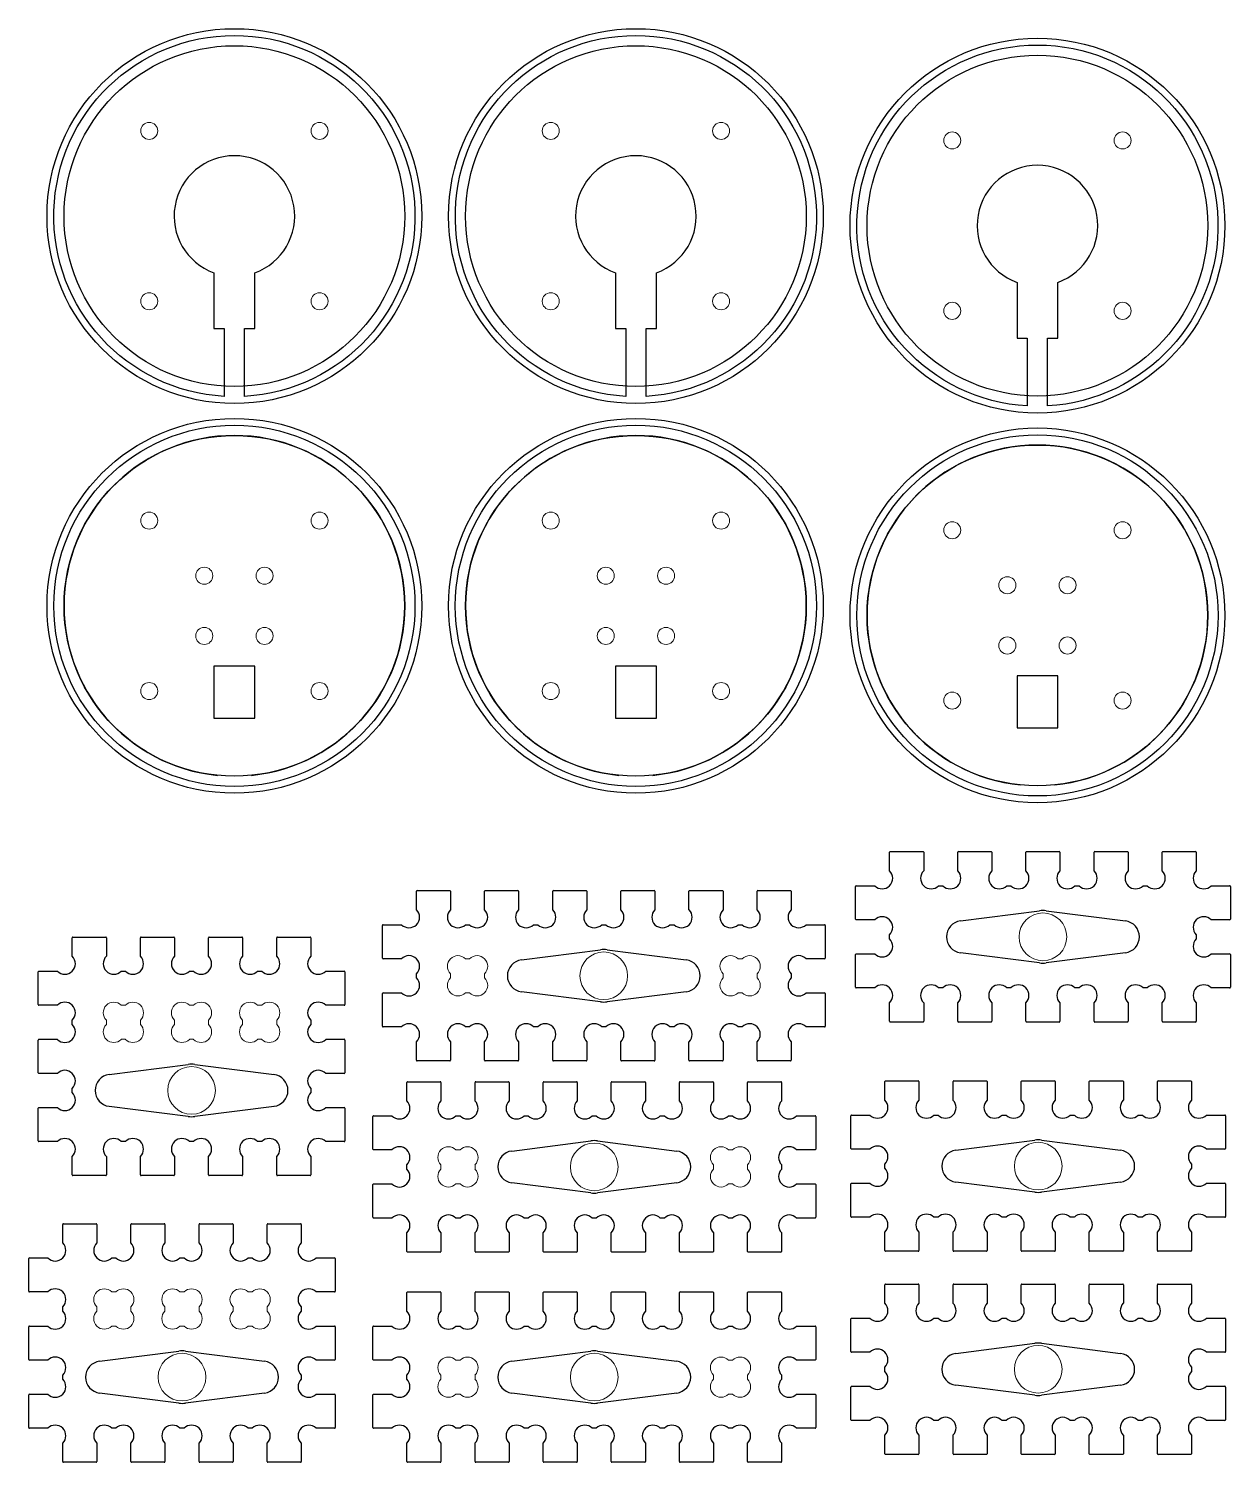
# Model space of a CAD drawing. Header units: millimetres. Extents: x -127 to 554, y -606 to 1045.
# Drawn here: x 99.3 to 275.7, y 824.9 to 1035.3 of the extents above; entities that cross this region are included whole.
import ezdxf

# ---------------------------------------------------------------- set-up
doc = ezdxf.new("R2010")
doc.units = ezdxf.units.MM
doc.layers.get('0').update_dxf_attribs({"lineweight": 25})
doc.layers.add('grav1.5mm', color=4, linetype='Continuous')
doc.layers.add('grav2.5mm', color=3, linetype='Continuous')
doc.layers.add('holes', color=1, linetype='Continuous', lineweight=0)

msp = doc.modelspace()

# ---------------------------------------------------------------- linework, layer by layer
for p, q in [((225.68, 911.74), (225.68, 914.45)), ((225.78, 914.55), (230.58, 914.55)), ((230.68, 914.45), (230.68, 911.74)), ((235.68, 911.74), (235.68, 914.45)), ((235.78, 914.55), (240.58, 914.55)), ((240.68, 914.45), (240.68, 911.74)), ((245.68, 911.74), (245.68, 914.45)), ((245.78, 914.55), (250.58, 914.55)), ((250.68, 914.45), (250.68, 911.74)), ((255.68, 911.74), (255.68, 914.45)), ((255.78, 914.55), (260.58, 914.55)), ((260.68, 914.45), (260.68, 911.74)), ((265.68, 911.74), (265.68, 914.45)), ((265.78, 914.55), (270.58, 914.55)), ((270.68, 914.45), (270.68, 911.74)), ((156.33, 908.83), (161.13, 908.83)), ((166.33, 908.83), (171.13, 908.83)), ((176.33, 908.83), (181.13, 908.83)), ((186.33, 908.83), (191.13, 908.83)), ((196.33, 908.83), (201.13, 908.83)), ((206.33, 908.83), (211.13, 908.83)), ((220.68, 904.65), (220.68, 909.45)), ((220.78, 909.55), (223.49, 909.55)), ((232.87, 909.55), (233.49, 909.55)), ((242.87, 909.55), (243.49, 909.55)), ((252.87, 909.55), (253.49, 909.55)), ((262.87, 909.55), (263.49, 909.55)), ((272.87, 909.55), (275.58, 909.55)), ((275.68, 909.45), (275.68, 904.65)), ((156.23, 906.02), (156.23, 908.73)), ((161.23, 908.73), (161.23, 906.02)), ((166.23, 906.02), (166.23, 908.73)), ((171.23, 908.73), (171.23, 906.02)), ((176.23, 906.02), (176.23, 908.73)), ((181.23, 908.73), (181.23, 906.02)), ((186.23, 906.02), (186.23, 908.73)), ((191.23, 908.73), (191.23, 906.02)), ((196.23, 906.02), (196.23, 908.73)), ((201.23, 908.73), (201.23, 906.02)), ((206.23, 906.02), (206.23, 908.73)), ((211.23, 908.73), (211.23, 906.02)), ((151.23, 898.93), (151.23, 903.73)), ((151.33, 903.83), (154.04, 903.83)), ((163.43, 903.83), (164.04, 903.83)), ((173.43, 903.83), (174.04, 903.83)), ((183.43, 903.83), (184.04, 903.83)), ((193.43, 903.83), (194.04, 903.83)), ((203.43, 903.83), (204.04, 903.83)), ((213.43, 903.83), (216.13, 903.83)), ((216.23, 903.73), (216.23, 898.93)), ((223.49, 904.55), (220.78, 904.55)), ((275.58, 904.55), (272.87, 904.55)), ((105.73, 899.2), (105.73, 901.91)), ((105.83, 902.01), (110.63, 902.01)), ((110.73, 901.91), (110.73, 899.2)), ((115.73, 899.2), (115.73, 901.91)), ((115.83, 902.01), (120.63, 902.01)), ((120.73, 901.91), (120.73, 899.2)), ((125.73, 899.2), (125.73, 901.91)), ((125.83, 902.01), (130.63, 902.01)), ((130.73, 901.91), (130.73, 899.2)), ((135.73, 899.2), (135.73, 901.91)), ((135.83, 902.01), (140.63, 902.01)), ((140.73, 901.91), (140.73, 899.2)), ((225.68, 901.74), (225.68, 902.36)), ((270.68, 902.36), (270.68, 901.74)), ((154.04, 898.83), (151.33, 898.83)), ((216.13, 898.83), (213.43, 898.83)), ((220.68, 894.65), (220.68, 899.45)), ((220.78, 899.55), (223.49, 899.55)), ((272.87, 899.55), (275.58, 899.55)), ((275.68, 899.45), (275.68, 894.65)), ((100.73, 892.11), (100.73, 896.91)), ((100.83, 897.01), (103.54, 897.01)), ((112.92, 897.01), (113.54, 897.01)), ((122.92, 897.01), (123.54, 897.01)), ((132.92, 897.01), (133.54, 897.01)), ((142.92, 897.01), (145.63, 897.01)), ((145.73, 896.91), (145.73, 892.11)), ((156.23, 896.02), (156.23, 896.64)), ((211.23, 896.64), (211.23, 896.02)), ((223.49, 894.55), (220.78, 894.55)), ((233.49, 894.55), (232.87, 894.55)), ((243.49, 894.55), (242.87, 894.55)), ((253.49, 894.55), (252.87, 894.55)), ((263.49, 894.55), (262.87, 894.55)), ((275.58, 894.55), (272.87, 894.55)), ((103.54, 892.01), (100.83, 892.01)), ((145.63, 892.01), (142.92, 892.01)), ((151.23, 888.93), (151.23, 893.73)), ((151.33, 893.83), (154.04, 893.83)), ((213.43, 893.83), (216.13, 893.83)), ((216.23, 893.73), (216.23, 888.93)), ((225.68, 889.65), (225.68, 892.36)), ((230.68, 892.36), (230.68, 889.65)), ((235.68, 892.36), (235.68, 892.36)), ((235.68, 889.65), (235.68, 892.36)), ((240.68, 892.36), (240.68, 889.65)), ((245.68, 889.65), (245.68, 892.36)), ((250.68, 892.36), (250.68, 889.65)), ((255.68, 889.65), (255.68, 892.36)), ((260.68, 892.36), (260.68, 889.65)), ((265.68, 889.65), (265.68, 892.36)), ((270.68, 892.36), (270.68, 889.65)), ((105.73, 889.2), (105.73, 889.81)), ((140.73, 889.81), (140.73, 889.2)), ((154.04, 888.83), (151.33, 888.83)), ((164.04, 888.83), (163.43, 888.83)), ((174.04, 888.83), (173.43, 888.83)), ((184.04, 888.83), (183.43, 888.83)), ((194.04, 888.83), (193.43, 888.83)), ((204.04, 888.83), (203.43, 888.83)), ((216.13, 888.83), (213.43, 888.83)), ((230.58, 889.55), (225.78, 889.55)), ((240.58, 889.55), (235.78, 889.55)), ((250.58, 889.55), (245.78, 889.55)), ((260.58, 889.55), (255.78, 889.55)), ((270.58, 889.55), (265.78, 889.55)), ((100.73, 882.11), (100.73, 886.91)), ((100.83, 887.01), (103.54, 887.01)), ((142.92, 887.01), (145.63, 887.01)), ((145.73, 886.91), (145.73, 882.11)), ((156.23, 883.93), (156.23, 886.64)), ((161.23, 886.64), (161.23, 883.93)), ((166.23, 883.93), (166.23, 886.64)), ((166.23, 886.64), (166.23, 886.64)), ((171.23, 886.64), (171.23, 883.93)), ((176.23, 883.93), (176.23, 886.64)), ((181.23, 886.64), (181.23, 883.93)), ((186.23, 883.93), (186.23, 886.64)), ((191.23, 886.64), (191.23, 883.93)), ((196.23, 883.93), (196.23, 886.64)), ((201.23, 886.64), (201.23, 883.93)), ((206.23, 883.93), (206.23, 886.64)), ((211.23, 886.64), (211.23, 883.93)), ((161.13, 883.83), (156.33, 883.83)), ((171.13, 883.83), (166.33, 883.83)), ((181.13, 883.83), (176.33, 883.83)), ((191.13, 883.83), (186.33, 883.83)), ((201.13, 883.83), (196.33, 883.83)), ((211.13, 883.83), (206.33, 883.83)), ((103.54, 882.01), (100.83, 882.01)), ((145.63, 882.01), (142.92, 882.01)), ((105.73, 879.2), (105.73, 879.81)), ((140.73, 879.81), (140.73, 879.2)), ((154.83, 877.98), (154.83, 880.69)), ((154.93, 880.79), (159.73, 880.79)), ((159.83, 880.69), (159.83, 877.98)), ((164.83, 877.98), (164.83, 880.69)), ((164.93, 880.79), (169.73, 880.79)), ((169.83, 880.69), (169.83, 877.98)), ((174.83, 877.98), (174.83, 880.69)), ((174.93, 880.79), (179.73, 880.79)), ((179.83, 880.69), (179.83, 877.98)), ((184.83, 877.98), (184.83, 880.69)), ((184.93, 880.79), (189.73, 880.79)), ((189.83, 880.69), (189.83, 877.98)), ((194.83, 877.98), (194.83, 880.69)), ((194.93, 880.79), (199.73, 880.79)), ((199.83, 880.69), (199.83, 877.98)), ((204.83, 877.98), (204.83, 880.69)), ((204.93, 880.79), (209.73, 880.79)), ((209.83, 880.69), (209.83, 877.98)), ((224.98, 878.09), (224.98, 880.8)), ((225.08, 880.9), (229.88, 880.9)), ((229.98, 880.8), (229.98, 878.09)), ((234.98, 878.09), (234.98, 880.8)), ((235.08, 880.9), (239.88, 880.9)), ((239.98, 880.8), (239.98, 878.09)), ((244.98, 878.09), (244.98, 880.8)), ((245.08, 880.9), (249.88, 880.9)), ((249.98, 880.8), (249.98, 878.09)), ((254.98, 878.09), (254.98, 880.8)), ((255.08, 880.9), (259.88, 880.9)), ((259.98, 880.8), (259.98, 878.09)), ((264.98, 878.09), (264.98, 880.8)), ((265.08, 880.9), (269.88, 880.9)), ((269.98, 880.8), (269.98, 878.09)), ((100.73, 872.11), (100.73, 876.91)), ((100.83, 877.01), (103.54, 877.01)), ((142.92, 877.01), (145.63, 877.01)), ((145.73, 876.91), (145.73, 872.11)), ((149.83, 870.89), (149.83, 875.69)), ((149.93, 875.79), (152.64, 875.79)), ((162.02, 875.79), (162.64, 875.79)), ((172.02, 875.79), (172.64, 875.79)), ((182.02, 875.79), (182.64, 875.79)), ((192.02, 875.79), (192.64, 875.79)), ((202.02, 875.79), (202.64, 875.79)), ((212.02, 875.79), (214.73, 875.79)), ((214.83, 875.69), (214.83, 870.89)), ((219.98, 871), (219.98, 875.8)), ((220.08, 875.9), (222.78, 875.9)), ((232.17, 875.9), (232.78, 875.9)), ((242.17, 875.9), (242.78, 875.9)), ((252.17, 875.9), (252.78, 875.9)), ((262.17, 875.9), (262.78, 875.9)), ((272.17, 875.9), (274.88, 875.9)), ((274.98, 875.8), (274.98, 871)), ((103.54, 872.01), (100.83, 872.01)), ((113.54, 872.01), (112.92, 872.01)), ((123.54, 872.01), (122.92, 872.01)), ((133.54, 872.01), (132.92, 872.01)), ((145.63, 872.01), (142.92, 872.01)), ((105.73, 867.11), (105.73, 869.81)), ((110.73, 869.81), (110.73, 867.11)), ((115.73, 869.81), (115.73, 869.81)), ((115.73, 867.11), (115.73, 869.81)), ((120.73, 869.81), (120.73, 867.11)), ((125.73, 867.11), (125.73, 869.81)), ((130.73, 869.81), (130.73, 867.11)), ((135.73, 867.11), (135.73, 869.81)), ((140.73, 869.81), (140.73, 867.11)), ((152.64, 870.79), (149.93, 870.79)), ((214.73, 870.79), (212.02, 870.79)), ((222.78, 870.9), (220.08, 870.9)), ((274.88, 870.9), (272.17, 870.9)), ((110.63, 867.01), (105.83, 867.01)), ((120.63, 867.01), (115.83, 867.01)), ((130.63, 867.01), (125.83, 867.01)), ((140.63, 867.01), (135.83, 867.01)), ((154.83, 867.98), (154.83, 868.6)), ((209.83, 868.6), (209.83, 867.98)), ((224.98, 868.09), (224.98, 868.7)), ((269.98, 868.7), (269.98, 868.09)), ((149.83, 860.89), (149.83, 865.69)), ((149.93, 865.79), (152.64, 865.79)), ((212.02, 865.79), (214.73, 865.79)), ((214.83, 865.69), (214.83, 860.89)), ((219.98, 861), (219.98, 865.8)), ((220.08, 865.9), (222.78, 865.9)), ((272.17, 865.9), (274.88, 865.9)), ((274.98, 865.8), (274.98, 861)), ((152.64, 860.79), (149.93, 860.79)), ((162.64, 860.79), (162.02, 860.79)), ((172.64, 860.79), (172.02, 860.79)), ((182.64, 860.79), (182.02, 860.79)), ((192.64, 860.79), (192.02, 860.79)), ((202.64, 860.79), (202.02, 860.79)), ((214.73, 860.79), (212.02, 860.79)), ((222.78, 860.9), (220.08, 860.9)), ((232.78, 860.9), (232.17, 860.9)), ((242.78, 860.9), (242.17, 860.9)), ((252.78, 860.9), (252.17, 860.9)), ((262.78, 860.9), (262.17, 860.9)), ((274.88, 860.9), (272.17, 860.9)), ((104.33, 857.13), (104.33, 859.84)), ((104.43, 859.94), (109.23, 859.94)), ((109.33, 859.84), (109.33, 857.13)), ((114.33, 857.13), (114.33, 859.84)), ((114.43, 859.94), (119.23, 859.94)), ((119.33, 859.84), (119.33, 857.13)), ((124.33, 857.13), (124.33, 859.84)), ((124.43, 859.94), (129.23, 859.94)), ((129.33, 859.84), (129.33, 857.13)), ((134.33, 857.13), (134.33, 859.84)), ((134.43, 859.94), (139.23, 859.94)), ((139.33, 859.84), (139.33, 857.13)), ((154.83, 855.89), (154.83, 858.6)), ((159.83, 858.6), (159.83, 855.89)), ((164.83, 855.89), (164.83, 858.6)), ((164.83, 858.6), (164.83, 858.6)), ((169.83, 858.6), (169.83, 855.89)), ((174.83, 855.89), (174.83, 858.6)), ((179.83, 858.6), (179.83, 855.89)), ((184.83, 855.89), (184.83, 858.6)), ((189.83, 858.6), (189.83, 855.89)), ((194.83, 855.89), (194.83, 858.6)), ((199.83, 858.6), (199.83, 855.89)), ((204.83, 855.89), (204.83, 858.6)), ((209.83, 858.6), (209.83, 855.89)), ((224.98, 856), (224.98, 858.7)), ((229.98, 858.7), (229.98, 856)), ((234.98, 858.7), (234.98, 858.7)), ((234.98, 856), (234.98, 858.7)), ((239.98, 858.7), (239.98, 856)), ((244.98, 856), (244.98, 858.7)), ((249.98, 858.7), (249.98, 856)), ((254.98, 856), (254.98, 858.7)), ((259.98, 858.7), (259.98, 856)), ((264.98, 856), (264.98, 858.7)), ((269.98, 858.7), (269.98, 856)), ((99.33, 850.04), (99.33, 854.84)), ((99.43, 854.94), (102.13, 854.94)), ((111.52, 854.94), (112.13, 854.94)), ((121.52, 854.94), (122.13, 854.94)), ((131.52, 854.94), (132.13, 854.94)), ((141.52, 854.94), (144.23, 854.94)), ((144.33, 854.84), (144.33, 850.04)), ((159.73, 855.79), (154.93, 855.79)), ((169.73, 855.79), (164.93, 855.79)), ((179.73, 855.79), (174.93, 855.79)), ((189.73, 855.79), (184.93, 855.79)), ((199.73, 855.79), (194.93, 855.79)), ((209.73, 855.79), (204.93, 855.79)), ((229.88, 855.9), (225.08, 855.9)), ((239.88, 855.9), (235.08, 855.9)), ((249.88, 855.9), (245.08, 855.9)), ((259.88, 855.9), (255.08, 855.9)), ((269.88, 855.9), (265.08, 855.9)), ((102.13, 849.94), (99.43, 849.94)), ((144.23, 849.94), (141.52, 849.94)), ((154.93, 849.94), (159.73, 849.94)), ((164.93, 849.94), (169.73, 849.94)), ((174.93, 849.94), (179.73, 849.94)), ((184.93, 849.94), (189.73, 849.94)), ((194.93, 849.94), (199.73, 849.94)), ((204.93, 849.94), (209.73, 849.94)), ((224.98, 848.29), (224.98, 850.99)), ((225.08, 851.09), (229.88, 851.09)), ((229.98, 850.99), (229.98, 848.29)), ((234.98, 848.29), (234.98, 850.99)), ((235.08, 851.09), (239.88, 851.09)), ((239.98, 850.99), (239.98, 848.29)), ((244.98, 848.29), (244.98, 850.99)), ((245.08, 851.09), (249.88, 851.09)), ((249.98, 850.99), (249.98, 848.29)), ((254.98, 848.29), (254.98, 850.99)), ((255.08, 851.09), (259.88, 851.09)), ((259.98, 850.99), (259.98, 848.29)), ((264.98, 848.29), (264.98, 850.99)), ((265.08, 851.09), (269.88, 851.09)), ((269.98, 850.99), (269.98, 848.29)), ((154.83, 847.13), (154.83, 849.84)), ((159.83, 849.84), (159.83, 847.13)), ((164.83, 847.13), (164.83, 849.84)), ((169.83, 849.84), (169.83, 847.13)), ((174.83, 847.13), (174.83, 849.84)), ((179.83, 849.84), (179.83, 847.13)), ((184.83, 847.13), (184.83, 849.84)), ((189.83, 849.84), (189.83, 847.13)), ((194.83, 847.13), (194.83, 849.84)), ((199.83, 849.84), (199.83, 847.13)), ((204.83, 847.13), (204.83, 849.84)), ((209.83, 849.84), (209.83, 847.13)), ((104.33, 847.13), (104.33, 847.75)), ((139.33, 847.75), (139.33, 847.13)), ((219.98, 841.19), (219.98, 845.99)), ((220.08, 846.09), (222.78, 846.09)), ((232.17, 846.09), (232.78, 846.09)), ((242.17, 846.09), (242.78, 846.09)), ((252.17, 846.09), (252.78, 846.09)), ((262.17, 846.09), (262.78, 846.09)), ((272.17, 846.09), (274.88, 846.09)), ((274.98, 845.99), (274.98, 841.19)), ((99.33, 840.04), (99.33, 844.84)), ((99.43, 844.94), (102.13, 844.94)), ((141.52, 844.94), (144.23, 844.94)), ((144.33, 844.84), (144.33, 840.04)), ((149.83, 840.04), (149.83, 844.84)), ((149.93, 844.94), (152.64, 844.94)), ((162.02, 844.94), (162.64, 844.94)), ((172.02, 844.94), (172.64, 844.94)), ((182.02, 844.94), (182.64, 844.94)), ((192.02, 844.94), (192.64, 844.94)), ((202.02, 844.94), (202.64, 844.94)), ((212.02, 844.94), (214.73, 844.94)), ((214.83, 844.84), (214.83, 840.04)), ((102.13, 839.94), (99.43, 839.94)), ((144.23, 839.94), (141.52, 839.94)), ((152.64, 839.94), (149.93, 839.94)), ((214.73, 839.94), (212.02, 839.94)), ((222.78, 841.09), (220.08, 841.09)), ((274.88, 841.09), (272.17, 841.09)), ((104.33, 837.13), (104.33, 837.75)), ((139.33, 837.75), (139.33, 837.13)), ((154.83, 837.13), (154.83, 837.75)), ((209.83, 837.75), (209.83, 837.13)), ((224.98, 838.29), (224.98, 838.9)), ((269.98, 838.9), (269.98, 838.29)), ((219.98, 831.19), (219.98, 835.99)), ((220.08, 836.09), (222.78, 836.09)), ((272.17, 836.09), (274.88, 836.09)), ((274.98, 835.99), (274.98, 831.19)), ((99.33, 830.04), (99.33, 834.84)), ((99.43, 834.94), (102.13, 834.94)), ((141.52, 834.94), (144.23, 834.94)), ((144.33, 834.84), (144.33, 830.04)), ((149.83, 830.04), (149.83, 834.84)), ((149.93, 834.94), (152.64, 834.94)), ((212.02, 834.94), (214.73, 834.94)), ((214.83, 834.84), (214.83, 830.04)), ((222.78, 831.09), (220.08, 831.09)), ((232.78, 831.09), (232.17, 831.09)), ((242.78, 831.09), (242.17, 831.09)), ((252.78, 831.09), (252.17, 831.09)), ((262.78, 831.09), (262.17, 831.09)), ((274.88, 831.09), (272.17, 831.09)), ((102.13, 829.94), (99.43, 829.94)), ((112.13, 829.94), (111.52, 829.94)), ((122.13, 829.94), (121.52, 829.94)), ((132.13, 829.94), (131.52, 829.94)), ((144.23, 829.94), (141.52, 829.94)), ((152.64, 829.94), (149.93, 829.94)), ((162.64, 829.94), (162.02, 829.94)), ((172.64, 829.94), (172.02, 829.94)), ((182.64, 829.94), (182.02, 829.94)), ((192.64, 829.94), (192.02, 829.94)), ((202.64, 829.94), (202.02, 829.94)), ((214.73, 829.94), (212.02, 829.94)), ((224.98, 826.19), (224.98, 828.9)), ((229.98, 828.9), (229.98, 826.19)), ((234.98, 828.9), (234.98, 828.9)), ((234.98, 826.19), (234.98, 828.9)), ((239.98, 828.9), (239.98, 826.19)), ((244.98, 826.19), (244.98, 828.9)), ((249.98, 828.9), (249.98, 826.19)), ((254.98, 826.19), (254.98, 828.9)), ((259.98, 828.9), (259.98, 826.19)), ((264.98, 826.19), (264.98, 828.9)), ((269.98, 828.9), (269.98, 826.19)), ((104.33, 825.04), (104.33, 827.75)), ((109.33, 827.75), (109.33, 825.04)), ((114.33, 827.75), (114.33, 827.75)), ((114.33, 825.04), (114.33, 827.75)), ((119.33, 827.75), (119.33, 825.04)), ((124.33, 825.04), (124.33, 827.75)), ((129.33, 827.75), (129.33, 825.04)), ((134.33, 825.04), (134.33, 827.75)), ((139.33, 827.75), (139.33, 825.04)), ((154.83, 825.04), (154.83, 827.75)), ((159.83, 827.75), (159.83, 825.04)), ((164.83, 825.04), (164.83, 827.75)), ((164.83, 827.75), (164.83, 827.75)), ((169.83, 827.75), (169.83, 825.04)), ((174.83, 825.04), (174.83, 827.75)), ((179.83, 827.75), (179.83, 825.04)), ((184.83, 825.04), (184.83, 827.75)), ((189.83, 827.75), (189.83, 825.04)), ((194.83, 825.04), (194.83, 827.75)), ((199.83, 827.75), (199.83, 825.04)), ((204.83, 825.04), (204.83, 827.75)), ((209.83, 827.75), (209.83, 825.04)), ((109.23, 824.94), (104.43, 824.94)), ((119.23, 824.94), (114.43, 824.94)), ((129.23, 824.94), (124.43, 824.94)), ((139.23, 824.94), (134.43, 824.94)), ((159.73, 824.94), (154.93, 824.94)), ((169.73, 824.94), (164.93, 824.94)), ((179.73, 824.94), (174.93, 824.94)), ((189.73, 824.94), (184.93, 824.94)), ((199.73, 824.94), (194.93, 824.94)), ((209.73, 824.94), (204.93, 824.94)), ((229.88, 826.09), (225.08, 826.09)), ((239.88, 826.09), (235.08, 826.09)), ((249.88, 826.09), (245.08, 826.09)), ((259.88, 826.09), (255.08, 826.09)), ((269.88, 826.09), (265.08, 826.09))]:
    msp.add_line(p, q)
at = {"flags": 128}
for points in [[(126.52, 991.31), (128.02, 991.31), (128.02, 981.36, -35.305009), (131.02, 981.36), (131.02, 991.31), (132.52, 991.31), (132.52, 999.49, 5.725338), (126.52, 999.49), (126.52, 991.31)], [(185.44, 991.31), (186.94, 991.31), (186.94, 981.36, -35.305009), (189.94, 981.36), (189.94, 991.31), (191.44, 991.31), (191.44, 999.49, 5.725338), (185.44, 999.49), (185.44, 991.31)], [(244.37, 989.91), (245.87, 989.91), (245.87, 979.95, -35.305009), (248.87, 979.95), (248.87, 989.91), (250.37, 989.91), (250.37, 998.09, 5.725338), (244.37, 998.09), (244.37, 989.91)]]:
    msp.add_lwpolyline(points, format="xyb", dxfattribs=at)
for centre in [(129.52, 950.62), (188.44, 950.62), (247.37, 949.22)]:
    msp.add_circle(centre, 26.5)
for centre, radius, start, end in [((225.78, 914.45), 0.1, 90, 180), ((230.58, 914.45), 0.1, 0, 90), ((235.78, 914.45), 0.1, 90, 180), ((240.58, 914.45), 0.1, 0, 90), ((245.78, 914.45), 0.1, 90, 180), ((250.58, 914.45), 0.1, 0, 90), ((255.78, 914.45), 0.1, 90, 180), ((260.58, 914.45), 0.1, 0, 90), ((265.78, 914.45), 0.1, 90, 180), ((270.58, 914.45), 0.1, 0, 90), ((224.58, 910.65), 1.55, 315, 45), ((231.77, 910.65), 1.55, 135, 225), ((234.58, 910.65), 1.55, 315, 45), ((241.77, 910.65), 1.55, 135, 225), ((244.58, 910.65), 1.55, 315, 45), ((251.77, 910.65), 1.55, 135, 225), ((254.58, 910.65), 1.55, 315, 45), ((261.77, 910.65), 1.55, 135, 225), ((264.58, 910.65), 1.55, 315, 45), ((271.77, 910.65), 1.55, 135, 225), ((156.33, 908.73), 0.1, 90, 180), ((161.13, 908.73), 0.1, 0, 90), ((166.33, 908.73), 0.1, 90, 180), ((171.13, 908.73), 0.1, 0, 90), ((176.33, 908.73), 0.1, 90, 180), ((181.13, 908.73), 0.1, 0, 90), ((186.33, 908.73), 0.1, 90, 180), ((191.13, 908.73), 0.1, 0, 90), ((196.33, 908.73), 0.1, 90, 180), ((201.13, 908.73), 0.1, 0, 90), ((206.33, 908.73), 0.1, 90, 180), ((211.13, 908.73), 0.1, 0, 90), ((220.78, 909.45), 0.1, 90, 180), ((224.58, 910.65), 1.55, 225, 315), ((231.77, 910.65), 1.55, 225, 315), ((234.58, 910.65), 1.55, 225, 315), ((241.77, 910.65), 1.55, 225, 315), ((244.58, 910.65), 1.55, 225, 315), ((251.77, 910.65), 1.55, 225, 315), ((254.58, 910.65), 1.55, 225, 315), ((261.77, 910.65), 1.55, 225, 315), ((264.58, 910.65), 1.55, 225, 315), ((271.77, 910.65), 1.55, 225, 315), ((275.58, 909.45), 0.1, 0, 90), ((155.14, 904.93), 1.55, 315, 45), ((162.33, 904.93), 1.55, 135, 225), ((165.14, 904.93), 1.55, 315, 45), ((172.33, 904.93), 1.55, 135, 225), ((175.14, 904.93), 1.55, 315, 45), ((182.33, 904.93), 1.55, 135, 225), ((185.14, 904.93), 1.55, 315, 45), ((192.33, 904.93), 1.55, 135, 225), ((195.14, 904.93), 1.55, 315, 45), ((202.33, 904.93), 1.55, 135, 225), ((205.14, 904.93), 1.55, 315, 45), ((212.33, 904.93), 1.55, 135, 225), ((220.78, 904.65), 0.1, 180, 270), ((224.58, 903.45), 1.55, 45, 135), ((271.77, 903.45), 1.55, 45, 135), ((275.58, 904.65), 0.1, 270, 0), ((151.33, 903.73), 0.1, 90, 180), ((155.14, 904.93), 1.55, 225, 315), ((162.33, 904.93), 1.55, 225, 315), ((165.14, 904.93), 1.55, 225, 315), ((172.33, 904.93), 1.55, 225, 315), ((175.14, 904.93), 1.55, 225, 315), ((182.33, 904.93), 1.55, 225, 315), ((185.14, 904.93), 1.55, 225, 315), ((192.33, 904.93), 1.55, 225, 315), ((195.14, 904.93), 1.55, 225, 315), ((202.33, 904.93), 1.55, 225, 315), ((205.14, 904.93), 1.55, 225, 315), ((212.33, 904.93), 1.55, 225, 315), ((216.13, 903.73), 0.1, 0, 90), ((224.58, 903.45), 1.55, 315, 45), ((271.77, 903.45), 1.55, 135, 225), ((105.83, 901.91), 0.1, 90, 180), ((110.63, 901.91), 0.1, 0, 90), ((115.83, 901.91), 0.1, 90, 180), ((120.63, 901.91), 0.1, 0, 90), ((125.83, 901.91), 0.1, 90, 180), ((130.63, 901.91), 0.1, 0, 90), ((135.83, 901.91), 0.1, 90, 180), ((140.63, 901.91), 0.1, 0, 90), ((224.58, 900.65), 1.55, 315, 45), ((271.77, 900.65), 1.55, 135, 225), ((104.63, 898.1), 1.55, 225, 45), ((111.82, 898.1), 1.55, 135, 315), ((114.63, 898.1), 1.55, 225, 45), ((121.82, 898.1), 1.55, 135, 315), ((124.63, 898.1), 1.55, 225, 45), ((131.82, 898.1), 1.55, 135, 315), ((134.63, 898.1), 1.55, 225, 45), ((141.82, 898.1), 1.55, 135, 315), ((151.33, 898.93), 0.1, 180, 270), ((155.14, 897.74), 1.55, 45, 135), ((155.14, 897.74), 1.55, 315, 45), ((212.33, 897.74), 1.55, 135, 225), ((212.33, 897.74), 1.55, 45, 135), ((216.13, 898.93), 0.1, 270, 0), ((220.78, 899.45), 0.1, 90, 180), ((224.58, 900.65), 1.55, 225, 315), ((271.77, 900.65), 1.55, 225, 315), ((275.58, 899.45), 0.1, 0, 90), ((100.83, 896.91), 0.1, 90, 180), ((145.63, 896.91), 0.1, 0, 90), ((155.14, 894.93), 1.55, 315, 45), ((212.33, 894.93), 1.55, 135, 225), ((220.78, 894.65), 0.1, 180, 270), ((224.58, 893.45), 1.55, 45, 135), ((224.58, 893.45), 1.55, 315, 45), ((231.77, 893.45), 1.55, 135, 225), ((231.77, 893.45), 1.55, 45, 135), ((234.58, 893.45), 1.55, 45, 135), ((234.58, 893.45), 1.55, 315, 45), ((241.77, 893.45), 1.55, 135, 225), ((241.77, 893.45), 1.55, 45, 135), ((244.58, 893.45), 1.55, 45, 135), ((244.58, 893.45), 1.55, 315, 45), ((251.77, 893.45), 1.55, 135, 225), ((251.77, 893.45), 1.55, 45, 135), ((254.58, 893.45), 1.55, 45, 135), ((254.58, 893.45), 1.55, 315, 45), ((261.77, 893.45), 1.55, 135, 225), ((261.77, 893.45), 1.55, 45, 135), ((264.58, 893.45), 1.55, 45, 135), ((264.58, 893.45), 1.55, 315, 45), ((271.77, 893.45), 1.55, 135, 225), ((271.77, 893.45), 1.55, 45, 135), ((275.58, 894.65), 0.1, 270, 0), ((100.83, 892.11), 0.1, 180, 270), ((104.63, 890.91), 1.55, 315, 135), ((141.82, 890.91), 1.55, 45, 225), ((145.63, 892.11), 0.1, 270, 0), ((151.33, 893.73), 0.1, 90, 180), ((155.14, 894.93), 1.55, 225, 315), ((212.33, 894.93), 1.55, 225, 315), ((216.13, 893.73), 0.1, 0, 90), ((104.63, 888.1), 1.55, 225, 45), ((141.82, 888.1), 1.55, 135, 315), ((151.33, 888.93), 0.1, 180, 270), ((155.14, 887.74), 1.55, 45, 135), ((155.14, 887.74), 1.55, 315, 45), ((162.33, 887.74), 1.55, 135, 225), ((162.33, 887.74), 1.55, 45, 135), ((165.14, 887.74), 1.55, 45, 135), ((165.14, 887.74), 1.55, 315, 45), ((172.33, 887.74), 1.55, 135, 225), ((172.33, 887.74), 1.55, 45, 135), ((175.14, 887.74), 1.55, 45, 135), ((175.14, 887.74), 1.55, 315, 45), ((182.33, 887.74), 1.55, 135, 225), ((182.33, 887.74), 1.55, 45, 135), ((185.14, 887.74), 1.55, 45, 135), ((185.14, 887.74), 1.55, 315, 45), ((192.33, 887.74), 1.55, 135, 225), ((192.33, 887.74), 1.55, 45, 135), ((195.14, 887.74), 1.55, 45, 135), ((195.14, 887.74), 1.55, 315, 45), ((202.33, 887.74), 1.55, 135, 225), ((202.33, 887.74), 1.55, 45, 135), ((205.14, 887.74), 1.55, 45, 135), ((205.14, 887.74), 1.55, 315, 45), ((212.33, 887.74), 1.55, 135, 225), ((212.33, 887.74), 1.55, 45, 135), ((216.13, 888.93), 0.1, 270, 0), ((225.78, 889.65), 0.1, 180, 270), ((230.58, 889.65), 0.1, 270, 0), ((235.78, 889.65), 0.1, 180, 270), ((240.58, 889.65), 0.1, 270, 0), ((245.78, 889.65), 0.1, 180, 270), ((250.58, 889.65), 0.1, 270, 0), ((255.78, 889.65), 0.1, 180, 270), ((260.58, 889.65), 0.1, 270, 0), ((265.78, 889.65), 0.1, 180, 270), ((270.58, 889.65), 0.1, 270, 0), ((100.83, 886.91), 0.1, 90, 180), ((145.63, 886.91), 0.1, 0, 90), ((156.33, 883.93), 0.1, 180, 270), ((161.13, 883.93), 0.1, 270, 0), ((166.33, 883.93), 0.1, 180, 270), ((171.13, 883.93), 0.1, 270, 0), ((176.33, 883.93), 0.1, 180, 270), ((181.13, 883.93), 0.1, 270, 0), ((186.33, 883.93), 0.1, 180, 270), ((191.13, 883.93), 0.1, 270, 0), ((196.33, 883.93), 0.1, 180, 270), ((201.13, 883.93), 0.1, 270, 0), ((206.33, 883.93), 0.1, 180, 270), ((211.13, 883.93), 0.1, 270, 0), ((100.83, 882.11), 0.1, 180, 270), ((104.63, 880.91), 1.55, 45, 135), ((104.63, 880.91), 1.55, 315, 45), ((141.82, 880.91), 1.55, 135, 225), ((141.82, 880.91), 1.55, 45, 135), ((145.63, 882.11), 0.1, 270, 0), ((154.93, 880.69), 0.1, 90, 180), ((159.73, 880.69), 0.1, 0, 90), ((164.93, 880.69), 0.1, 90, 180), ((169.73, 880.69), 0.1, 0, 90), ((174.93, 880.69), 0.1, 90, 180), ((179.73, 880.69), 0.1, 0, 90), ((184.93, 880.69), 0.1, 90, 180), ((189.73, 880.69), 0.1, 0, 90), ((194.93, 880.69), 0.1, 90, 180), ((199.73, 880.69), 0.1, 0, 90), ((204.93, 880.69), 0.1, 90, 180), ((209.73, 880.69), 0.1, 0, 90), ((225.08, 880.8), 0.1, 90, 180), ((229.88, 880.8), 0.1, 0, 90), ((235.08, 880.8), 0.1, 90, 180), ((239.88, 880.8), 0.1, 0, 90), ((245.08, 880.8), 0.1, 90, 180), ((249.88, 880.8), 0.1, 0, 90), ((255.08, 880.8), 0.1, 90, 180), ((259.88, 880.8), 0.1, 0, 90), ((265.08, 880.8), 0.1, 90, 180), ((269.88, 880.8), 0.1, 0, 90), ((104.63, 878.1), 1.55, 315, 45), ((141.82, 878.1), 1.55, 135, 225), ((153.73, 876.88), 1.55, 315, 45), ((160.93, 876.88), 1.55, 135, 225), ((163.73, 876.88), 1.55, 315, 45), ((170.93, 876.88), 1.55, 135, 225), ((173.73, 876.88), 1.55, 315, 45), ((180.93, 876.88), 1.55, 135, 225), ((183.73, 876.88), 1.55, 315, 45), ((190.93, 876.88), 1.55, 135, 225), ((193.73, 876.88), 1.55, 315, 45), ((200.93, 876.88), 1.55, 135, 225), ((203.73, 876.88), 1.55, 315, 45), ((210.93, 876.88), 1.55, 135, 225), ((223.88, 876.99), 1.55, 315, 45), ((231.07, 876.99), 1.55, 135, 225), ((233.88, 876.99), 1.55, 315, 45), ((241.07, 876.99), 1.55, 135, 225), ((243.88, 876.99), 1.55, 315, 45), ((251.07, 876.99), 1.55, 135, 225), ((253.88, 876.99), 1.55, 315, 45), ((261.07, 876.99), 1.55, 135, 225), ((263.88, 876.99), 1.55, 315, 45), ((271.07, 876.99), 1.55, 135, 225), ((100.83, 876.91), 0.1, 90, 180), ((104.63, 878.1), 1.55, 225, 315), ((141.82, 878.1), 1.55, 225, 315), ((145.63, 876.91), 0.1, 0, 90), ((149.93, 875.69), 0.1, 90, 180), ((153.73, 876.88), 1.55, 225, 315), ((160.93, 876.88), 1.55, 225, 315), ((163.73, 876.88), 1.55, 225, 315), ((170.93, 876.88), 1.55, 225, 315), ((173.73, 876.88), 1.55, 225, 315), ((180.93, 876.88), 1.55, 225, 315), ((183.73, 876.88), 1.55, 225, 315), ((190.93, 876.88), 1.55, 225, 315), ((193.73, 876.88), 1.55, 225, 315), ((200.93, 876.88), 1.55, 225, 315), ((203.73, 876.88), 1.55, 225, 315), ((210.93, 876.88), 1.55, 225, 315), ((214.73, 875.69), 0.1, 0, 90), ((220.08, 875.8), 0.1, 90, 180), ((223.88, 876.99), 1.55, 225, 315), ((231.07, 876.99), 1.55, 225, 315), ((233.88, 876.99), 1.55, 225, 315), ((241.07, 876.99), 1.55, 225, 315), ((243.88, 876.99), 1.55, 225, 315), ((251.07, 876.99), 1.55, 225, 315), ((253.88, 876.99), 1.55, 225, 315), ((261.07, 876.99), 1.55, 225, 315), ((263.88, 876.99), 1.55, 225, 315), ((271.07, 876.99), 1.55, 225, 315), ((274.88, 875.8), 0.1, 0, 90), ((100.83, 872.11), 0.1, 180, 270), ((104.63, 870.91), 1.55, 45, 135), ((104.63, 870.91), 1.55, 315, 45), ((111.82, 870.91), 1.55, 135, 225), ((111.82, 870.91), 1.55, 45, 135), ((114.63, 870.91), 1.55, 45, 135), ((114.63, 870.91), 1.55, 315, 45), ((121.82, 870.91), 1.55, 135, 225), ((121.82, 870.91), 1.55, 45, 135), ((124.63, 870.91), 1.55, 45, 135), ((124.63, 870.91), 1.55, 315, 45), ((131.82, 870.91), 1.55, 135, 225), ((131.82, 870.91), 1.55, 45, 135), ((134.63, 870.91), 1.55, 45, 135), ((134.63, 870.91), 1.55, 315, 45), ((141.82, 870.91), 1.55, 135, 225), ((141.82, 870.91), 1.55, 45, 135), ((145.63, 872.11), 0.1, 270, 0), ((153.73, 869.69), 1.55, 45, 135), ((210.93, 869.69), 1.55, 45, 135), ((220.08, 871), 0.1, 180, 270), ((223.88, 869.8), 1.55, 45, 135), ((271.07, 869.8), 1.55, 45, 135), ((274.88, 871), 0.1, 270, 0), ((149.93, 870.89), 0.1, 180, 270), ((153.73, 869.69), 1.55, 315, 45), ((210.93, 869.69), 1.55, 135, 225), ((214.73, 870.89), 0.1, 270, 0), ((223.88, 869.8), 1.55, 315, 45), ((271.07, 869.8), 1.55, 135, 225), ((105.83, 867.11), 0.1, 180, 270), ((110.63, 867.11), 0.1, 270, 0), ((115.83, 867.11), 0.1, 180, 270), ((120.63, 867.11), 0.1, 270, 0), ((125.83, 867.11), 0.1, 180, 270), ((130.63, 867.11), 0.1, 270, 0), ((135.83, 867.11), 0.1, 180, 270), ((140.63, 867.11), 0.1, 270, 0), ((153.73, 866.88), 1.55, 315, 45), ((210.93, 866.88), 1.55, 135, 225), ((223.88, 866.99), 1.55, 315, 45), ((271.07, 866.99), 1.55, 135, 225), ((149.93, 865.69), 0.1, 90, 180), ((153.73, 866.88), 1.55, 225, 315), ((210.93, 866.88), 1.55, 225, 315), ((214.73, 865.69), 0.1, 0, 90), ((220.08, 865.8), 0.1, 90, 180), ((223.88, 866.99), 1.55, 225, 315), ((271.07, 866.99), 1.55, 225, 315), ((274.88, 865.8), 0.1, 0, 90), ((149.93, 860.89), 0.1, 180, 270), ((153.73, 859.69), 1.55, 45, 135), ((153.73, 859.69), 1.55, 315, 45), ((160.93, 859.69), 1.55, 135, 225), ((160.93, 859.69), 1.55, 45, 135), ((163.73, 859.69), 1.55, 45, 135), ((163.73, 859.69), 1.55, 315, 45), ((170.93, 859.69), 1.55, 135, 225), ((170.93, 859.69), 1.55, 45, 135), ((173.73, 859.69), 1.55, 45, 135), ((173.73, 859.69), 1.55, 315, 45), ((180.93, 859.69), 1.55, 135, 225), ((180.93, 859.69), 1.55, 45, 135), ((183.73, 859.69), 1.55, 45, 135), ((183.73, 859.69), 1.55, 315, 45), ((190.93, 859.69), 1.55, 135, 225), ((190.93, 859.69), 1.55, 45, 135), ((193.73, 859.69), 1.55, 45, 135), ((193.73, 859.69), 1.55, 315, 45), ((200.93, 859.69), 1.55, 135, 225), ((200.93, 859.69), 1.55, 45, 135), ((203.73, 859.69), 1.55, 45, 135), ((203.73, 859.69), 1.55, 315, 45), ((210.93, 859.69), 1.55, 135, 225), ((210.93, 859.69), 1.55, 45, 135), ((214.73, 860.89), 0.1, 270, 0), ((220.08, 861), 0.1, 180, 270), ((223.88, 859.8), 1.55, 45, 135), ((223.88, 859.8), 1.55, 315, 45), ((231.07, 859.8), 1.55, 135, 225), ((231.07, 859.8), 1.55, 45, 135), ((233.88, 859.8), 1.55, 45, 135), ((233.88, 859.8), 1.55, 315, 45), ((241.07, 859.8), 1.55, 135, 225), ((241.07, 859.8), 1.55, 45, 135), ((243.88, 859.8), 1.55, 45, 135), ((243.88, 859.8), 1.55, 315, 45), ((251.07, 859.8), 1.55, 135, 225), ((251.07, 859.8), 1.55, 45, 135), ((253.88, 859.8), 1.55, 45, 135), ((253.88, 859.8), 1.55, 315, 45), ((261.07, 859.8), 1.55, 135, 225), ((261.07, 859.8), 1.55, 45, 135), ((263.88, 859.8), 1.55, 45, 135), ((263.88, 859.8), 1.55, 315, 45), ((271.07, 859.8), 1.55, 135, 225), ((271.07, 859.8), 1.55, 45, 135), ((274.88, 861), 0.1, 270, 0), ((104.43, 859.84), 0.1, 90, 180), ((109.23, 859.84), 0.1, 0, 90), ((114.43, 859.84), 0.1, 90, 180), ((119.23, 859.84), 0.1, 0, 90), ((124.43, 859.84), 0.1, 90, 180), ((129.23, 859.84), 0.1, 0, 90), ((134.43, 859.84), 0.1, 90, 180), ((139.23, 859.84), 0.1, 0, 90), ((103.23, 856.03), 1.55, 225, 45), ((110.42, 856.03), 1.55, 135, 315), ((113.23, 856.03), 1.55, 225, 45), ((120.42, 856.03), 1.55, 135, 315), ((123.23, 856.03), 1.55, 225, 45), ((130.42, 856.03), 1.55, 135, 315), ((133.23, 856.03), 1.55, 225, 45), ((140.42, 856.03), 1.55, 135, 315), ((99.43, 854.84), 0.1, 90, 180), ((144.23, 854.84), 0.1, 0, 90), ((154.93, 855.89), 0.1, 180, 270), ((159.73, 855.89), 0.1, 270, 0), ((164.93, 855.89), 0.1, 180, 270), ((169.73, 855.89), 0.1, 270, 0), ((174.93, 855.89), 0.1, 180, 270), ((179.73, 855.89), 0.1, 270, 0), ((184.93, 855.89), 0.1, 180, 270), ((189.73, 855.89), 0.1, 270, 0), ((194.93, 855.89), 0.1, 180, 270), ((199.73, 855.89), 0.1, 270, 0), ((204.93, 855.89), 0.1, 180, 270), ((209.73, 855.89), 0.1, 270, 0), ((225.08, 856), 0.1, 180, 270), ((229.88, 856), 0.1, 270, 0), ((235.08, 856), 0.1, 180, 270), ((239.88, 856), 0.1, 270, 0), ((245.08, 856), 0.1, 180, 270), ((249.88, 856), 0.1, 270, 0), ((255.08, 856), 0.1, 180, 270), ((259.88, 856), 0.1, 270, 0), ((265.08, 856), 0.1, 180, 270), ((269.88, 856), 0.1, 270, 0), ((99.43, 850.04), 0.1, 180, 270), ((103.23, 848.84), 1.55, 315, 135), ((140.42, 848.84), 1.55, 45, 225), ((144.23, 850.04), 0.1, 270, 0), ((154.93, 849.84), 0.1, 90, 180), ((159.73, 849.84), 0.1, 0, 90), ((164.93, 849.84), 0.1, 90, 180), ((169.73, 849.84), 0.1, 0, 90), ((174.93, 849.84), 0.1, 90, 180), ((179.73, 849.84), 0.1, 0, 90), ((184.93, 849.84), 0.1, 90, 180), ((189.73, 849.84), 0.1, 0, 90), ((194.93, 849.84), 0.1, 90, 180), ((199.73, 849.84), 0.1, 0, 90), ((204.93, 849.84), 0.1, 90, 180), ((209.73, 849.84), 0.1, 0, 90), ((225.08, 850.99), 0.1, 90, 180), ((229.88, 850.99), 0.1, 0, 90), ((235.08, 850.99), 0.1, 90, 180), ((239.88, 850.99), 0.1, 0, 90), ((245.08, 850.99), 0.1, 90, 180), ((249.88, 850.99), 0.1, 0, 90), ((255.08, 850.99), 0.1, 90, 180), ((259.88, 850.99), 0.1, 0, 90), ((265.08, 850.99), 0.1, 90, 180), ((269.88, 850.99), 0.1, 0, 90), ((223.88, 847.19), 1.55, 315, 45), ((231.07, 847.19), 1.55, 135, 225), ((233.88, 847.19), 1.55, 315, 45), ((241.07, 847.19), 1.55, 135, 225), ((243.88, 847.19), 1.55, 315, 45), ((251.07, 847.19), 1.55, 135, 225), ((253.88, 847.19), 1.55, 315, 45), ((261.07, 847.19), 1.55, 135, 225), ((263.88, 847.19), 1.55, 315, 45), ((271.07, 847.19), 1.55, 135, 225), ((103.23, 846.03), 1.55, 225, 45), ((140.42, 846.03), 1.55, 135, 315), ((153.73, 846.03), 1.55, 315, 45), ((160.93, 846.03), 1.55, 135, 225), ((163.73, 846.03), 1.55, 315, 45), ((170.93, 846.03), 1.55, 135, 225), ((173.73, 846.03), 1.55, 315, 45), ((180.93, 846.03), 1.55, 135, 225), ((183.73, 846.03), 1.55, 315, 45), ((190.93, 846.03), 1.55, 135, 225), ((193.73, 846.03), 1.55, 315, 45), ((200.93, 846.03), 1.55, 135, 225), ((203.73, 846.03), 1.55, 315, 45), ((210.93, 846.03), 1.55, 135, 225), ((220.08, 845.99), 0.1, 90, 180), ((223.88, 847.19), 1.55, 225, 315), ((231.07, 847.19), 1.55, 225, 315), ((233.88, 847.19), 1.55, 225, 315), ((241.07, 847.19), 1.55, 225, 315), ((243.88, 847.19), 1.55, 225, 315), ((251.07, 847.19), 1.55, 225, 315), ((253.88, 847.19), 1.55, 225, 315), ((261.07, 847.19), 1.55, 225, 315), ((263.88, 847.19), 1.55, 225, 315), ((271.07, 847.19), 1.55, 225, 315), ((274.88, 845.99), 0.1, 0, 90), ((99.43, 844.84), 0.1, 90, 180), ((144.23, 844.84), 0.1, 0, 90), ((149.93, 844.84), 0.1, 90, 180), ((153.73, 846.03), 1.55, 225, 315), ((160.93, 846.03), 1.55, 225, 315), ((163.73, 846.03), 1.55, 225, 315), ((170.93, 846.03), 1.55, 225, 315), ((173.73, 846.03), 1.55, 225, 315), ((180.93, 846.03), 1.55, 225, 315), ((183.73, 846.03), 1.55, 225, 315), ((190.93, 846.03), 1.55, 225, 315), ((193.73, 846.03), 1.55, 225, 315), ((200.93, 846.03), 1.55, 225, 315), ((203.73, 846.03), 1.55, 225, 315), ((210.93, 846.03), 1.55, 225, 315), ((214.73, 844.84), 0.1, 0, 90), ((223.88, 840), 1.55, 45, 135), ((271.07, 840), 1.55, 45, 135), ((99.43, 840.04), 0.1, 180, 270), ((103.23, 838.84), 1.55, 45, 135), ((103.23, 838.84), 1.55, 315, 45), ((140.42, 838.84), 1.55, 135, 225), ((140.42, 838.84), 1.55, 45, 135), ((144.23, 840.04), 0.1, 270, 0), ((149.93, 840.04), 0.1, 180, 270), ((153.73, 838.84), 1.55, 45, 135), ((153.73, 838.84), 1.55, 315, 45), ((210.93, 838.84), 1.55, 135, 225), ((210.93, 838.84), 1.55, 45, 135), ((214.73, 840.04), 0.1, 270, 0), ((220.08, 841.19), 0.1, 180, 270), ((223.88, 840), 1.55, 315, 45), ((271.07, 840), 1.55, 135, 225), ((274.88, 841.19), 0.1, 270, 0), ((223.88, 837.19), 1.55, 315, 45), ((271.07, 837.19), 1.55, 135, 225), ((103.23, 836.03), 1.55, 315, 45), ((140.42, 836.03), 1.55, 135, 225), ((153.73, 836.03), 1.55, 315, 45), ((210.93, 836.03), 1.55, 135, 225), ((220.08, 835.99), 0.1, 90, 180), ((223.88, 837.19), 1.55, 225, 315), ((271.07, 837.19), 1.55, 225, 315), ((274.88, 835.99), 0.1, 0, 90), ((99.43, 834.84), 0.1, 90, 180), ((103.23, 836.03), 1.55, 225, 315), ((140.42, 836.03), 1.55, 225, 315), ((144.23, 834.84), 0.1, 0, 90), ((149.93, 834.84), 0.1, 90, 180), ((153.73, 836.03), 1.55, 225, 315), ((210.93, 836.03), 1.55, 225, 315), ((214.73, 834.84), 0.1, 0, 90), ((220.08, 831.19), 0.1, 180, 270), ((223.88, 830), 1.55, 45, 135), ((223.88, 830), 1.55, 315, 45), ((231.07, 830), 1.55, 135, 225), ((231.07, 830), 1.55, 45, 135), ((233.88, 830), 1.55, 45, 135), ((233.88, 830), 1.55, 315, 45), ((241.07, 830), 1.55, 135, 225), ((241.07, 830), 1.55, 45, 135), ((243.88, 830), 1.55, 45, 135), ((243.88, 830), 1.55, 315, 45), ((251.07, 830), 1.55, 135, 225), ((251.07, 830), 1.55, 45, 135), ((253.88, 830), 1.55, 45, 135), ((253.88, 830), 1.55, 315, 45), ((261.07, 830), 1.55, 135, 225), ((261.07, 830), 1.55, 45, 135), ((263.88, 830), 1.55, 45, 135), ((263.88, 830), 1.55, 315, 45), ((271.07, 830), 1.55, 135, 225), ((271.07, 830), 1.55, 45, 135), ((274.88, 831.19), 0.1, 270, 0), ((99.43, 830.04), 0.1, 180, 270), ((103.23, 828.84), 1.55, 45, 135), ((103.23, 828.84), 1.55, 315, 45), ((110.42, 828.84), 1.55, 135, 225), ((110.42, 828.84), 1.55, 45, 135), ((113.23, 828.84), 1.55, 45, 135), ((113.23, 828.84), 1.55, 315, 45), ((120.42, 828.84), 1.55, 135, 225), ((120.42, 828.84), 1.55, 45, 135), ((123.23, 828.84), 1.55, 45, 135), ((123.23, 828.84), 1.55, 315, 45), ((130.42, 828.84), 1.55, 135, 225), ((130.42, 828.84), 1.55, 45, 135), ((133.23, 828.84), 1.55, 45, 135), ((133.23, 828.84), 1.55, 315, 45), ((140.42, 828.84), 1.55, 135, 225), ((140.42, 828.84), 1.55, 45, 135), ((144.23, 830.04), 0.1, 270, 0), ((149.93, 830.04), 0.1, 180, 270), ((153.73, 828.84), 1.55, 45, 135), ((153.73, 828.84), 1.55, 315, 45), ((160.93, 828.84), 1.55, 135, 225), ((160.93, 828.84), 1.55, 45, 135), ((163.73, 828.84), 1.55, 45, 135), ((163.73, 828.84), 1.55, 315, 45), ((170.93, 828.84), 1.55, 135, 225), ((170.93, 828.84), 1.55, 45, 135), ((173.73, 828.84), 1.55, 45, 135), ((173.73, 828.84), 1.55, 315, 45), ((180.93, 828.84), 1.55, 135, 225), ((180.93, 828.84), 1.55, 45, 135), ((183.73, 828.84), 1.55, 45, 135), ((183.73, 828.84), 1.55, 315, 45), ((190.93, 828.84), 1.55, 135, 225), ((190.93, 828.84), 1.55, 45, 135), ((193.73, 828.84), 1.55, 45, 135), ((193.73, 828.84), 1.55, 315, 45), ((200.93, 828.84), 1.55, 135, 225), ((200.93, 828.84), 1.55, 45, 135), ((203.73, 828.84), 1.55, 45, 135), ((203.73, 828.84), 1.55, 315, 45), ((210.93, 828.84), 1.55, 135, 225), ((210.93, 828.84), 1.55, 45, 135), ((214.73, 830.04), 0.1, 270, 0), ((104.43, 825.04), 0.1, 180, 270), ((109.23, 825.04), 0.1, 270, 0), ((114.43, 825.04), 0.1, 180, 270), ((119.23, 825.04), 0.1, 270, 0), ((124.43, 825.04), 0.1, 180, 270), ((129.23, 825.04), 0.1, 270, 0), ((134.43, 825.04), 0.1, 180, 270), ((139.23, 825.04), 0.1, 270, 0), ((154.93, 825.04), 0.1, 180, 270), ((159.73, 825.04), 0.1, 270, 0), ((164.93, 825.04), 0.1, 180, 270), ((169.73, 825.04), 0.1, 270, 0), ((174.93, 825.04), 0.1, 180, 270), ((179.73, 825.04), 0.1, 270, 0), ((184.93, 825.04), 0.1, 180, 270), ((189.73, 825.04), 0.1, 270, 0), ((194.93, 825.04), 0.1, 180, 270), ((199.73, 825.04), 0.1, 270, 0), ((204.93, 825.04), 0.1, 180, 270), ((209.73, 825.04), 0.1, 270, 0), ((225.08, 826.19), 0.1, 180, 270), ((229.88, 826.19), 0.1, 270, 0), ((235.08, 826.19), 0.1, 180, 270), ((239.88, 826.19), 0.1, 270, 0), ((245.08, 826.19), 0.1, 180, 270), ((249.88, 826.19), 0.1, 270, 0), ((255.08, 826.19), 0.1, 180, 270), ((259.88, 826.19), 0.1, 270, 0), ((265.08, 826.19), 0.1, 180, 270), ((269.88, 826.19), 0.1, 270, 0)]:
    msp.add_arc(centre, radius, start, end)
at = {"layer": 'grav1.5mm', "flags": 128}
for points in [[(126.52, 934.12), (132.52, 934.12), (132.52, 941.77), (126.52, 941.77), (126.52, 934.12)], [(185.44, 934.12), (191.44, 934.12), (191.44, 941.77), (185.44, 941.77), (185.44, 934.12)], [(244.37, 932.72), (250.37, 932.72), (250.37, 940.37), (244.37, 940.37), (244.37, 932.72)]]:
    msp.add_lwpolyline(points, dxfattribs=at)
at = {"layer": 'grav2.5mm'}
for p, q in [((236.08, 904.38), (247.69, 905.87)), ((248.67, 905.87), (260.28, 904.38)), ((171.63, 898.66), (183.24, 900.15)), ((184.22, 900.15), (195.83, 898.66)), ((247.69, 898.23), (236.08, 899.72)), ((260.28, 899.72), (248.67, 898.23)), ((183.24, 892.51), (171.63, 894)), ((195.83, 894), (184.22, 892.51)), ((111.13, 881.84), (122.74, 883.32)), ((123.72, 883.32), (135.33, 881.84)), ((122.74, 875.69), (111.13, 877.17)), ((135.33, 877.17), (123.72, 875.69)), ((170.23, 870.62), (181.84, 872.11)), ((182.82, 872.11), (194.43, 870.62)), ((235.38, 870.73), (246.99, 872.21)), ((247.97, 872.21), (259.57, 870.73)), ((181.84, 864.47), (170.23, 865.96)), ((194.43, 865.96), (182.82, 864.47)), ((246.99, 864.58), (235.38, 866.07)), ((259.57, 866.07), (247.97, 864.58)), ((235.38, 840.92), (246.99, 842.41)), ((247.97, 842.41), (259.57, 840.92)), ((109.73, 839.77), (121.34, 841.26)), ((122.32, 841.26), (133.92, 839.77)), ((170.23, 839.77), (181.84, 841.26)), ((182.82, 841.26), (194.43, 839.77)), ((246.99, 834.78), (235.38, 836.26)), ((259.57, 836.26), (247.97, 834.78)), ((121.34, 833.62), (109.73, 835.11)), ((133.92, 835.11), (122.32, 833.62)), ((181.84, 833.62), (170.23, 835.11)), ((194.43, 835.11), (182.82, 833.62))]:
    msp.add_line(p, q, dxfattribs=at)
for centre, radius in [((129.52, 1007.81), 27.5), ((188.44, 1007.81), 27.5), ((247.37, 1006.41), 27.5), ((129.52, 1007.81), 25), ((188.44, 1007.81), 25), ((247.37, 1006.41), 25), ((129.52, 950.62), 27.5), ((188.44, 950.62), 27.5), ((247.37, 949.22), 27.5), ((129.52, 950.62), 25), ((188.44, 950.62), 25), ((247.37, 949.22), 25)]:
    msp.add_circle(centre, radius, dxfattribs=at)
for centre, radius, start, end in [((129.52, 950.62), 25, 275.7392, 264.2608), ((188.44, 950.62), 25, 275.7392, 264.2608), ((247.37, 949.22), 25, 275.7392, 264.2608), ((248.18, 902.05), 3.85, 82.6969, 97.3031), ((236.38, 902.05), 2.35, 97.3031, 262.6969), ((259.98, 902.05), 2.35, 277.3031, 82.6969), ((171.93, 896.33), 2.35, 97.3031, 262.6969), ((183.73, 896.33), 3.85, 82.6969, 97.3031), ((195.53, 896.33), 2.35, 277.3031, 82.6969), ((248.18, 902.05), 3.85, 262.6969, 277.3031), ((183.73, 896.33), 3.85, 262.6969, 277.3031), ((111.43, 879.51), 2.35, 97.3031, 262.6969), ((123.23, 879.51), 3.85, 82.6969, 97.3031), ((135.03, 879.51), 2.35, 277.3031, 82.6969), ((123.23, 879.51), 3.85, 262.6969, 277.3031), ((182.33, 868.29), 3.85, 82.6969, 97.3031), ((247.48, 868.4), 3.85, 82.6969, 97.3031), ((170.53, 868.29), 2.35, 97.3031, 262.6969), ((194.13, 868.29), 2.35, 277.3031, 82.6969), ((235.68, 868.4), 2.35, 97.3031, 262.6969), ((259.28, 868.4), 2.35, 277.3031, 82.6969), ((182.33, 868.29), 3.85, 262.6969, 277.3031), ((247.48, 868.4), 3.85, 262.6969, 277.3031), ((247.48, 838.59), 3.85, 82.6969, 97.3031), ((110.03, 837.44), 2.35, 97.3031, 262.6969), ((121.83, 837.44), 3.85, 82.6969, 97.3031), ((133.63, 837.44), 2.35, 277.3031, 82.6969), ((170.53, 837.44), 2.35, 97.3031, 262.6969), ((182.33, 837.44), 3.85, 82.6969, 97.3031), ((194.13, 837.44), 2.35, 277.3031, 82.6969), ((235.68, 838.59), 2.35, 97.3031, 262.6969), ((259.28, 838.59), 2.35, 277.3031, 82.6969), ((121.83, 837.44), 3.85, 262.6969, 277.3031), ((182.33, 837.44), 3.85, 262.6969, 277.3031), ((247.48, 838.59), 3.85, 262.6969, 277.3031)]:
    msp.add_arc(centre, radius, start, end, dxfattribs=at)
at = {"layer": 'holes'}
for p, q in [((164.04, 898.83), (163.43, 898.83)), ((204.04, 898.83), (203.43, 898.83)), ((161.23, 896.64), (161.23, 896.02)), ((166.23, 896.02), (166.23, 896.64)), ((166.23, 896.64), (166.23, 896.64)), ((201.23, 896.64), (201.23, 896.02)), ((206.23, 896.02), (206.23, 896.64)), ((206.23, 896.64), (206.23, 896.64)), ((113.54, 892.01), (112.92, 892.01)), ((123.54, 892.01), (122.92, 892.01)), ((133.54, 892.01), (132.92, 892.01)), ((163.43, 893.83), (164.04, 893.83)), ((203.43, 893.83), (204.04, 893.83)), ((110.73, 889.81), (110.73, 889.2)), ((115.73, 889.2), (115.73, 889.81)), ((120.73, 889.81), (120.73, 889.2)), ((125.73, 889.2), (125.73, 889.81)), ((130.73, 889.81), (130.73, 889.2)), ((135.73, 889.2), (135.73, 889.81)), ((112.92, 887.01), (113.54, 887.01)), ((122.92, 887.01), (123.54, 887.01)), ((132.92, 887.01), (133.54, 887.01)), ((162.64, 870.79), (162.02, 870.79)), ((202.64, 870.79), (202.02, 870.79)), ((159.83, 868.6), (159.83, 867.98)), ((164.83, 867.98), (164.83, 868.6)), ((164.83, 868.6), (164.83, 868.6)), ((199.83, 868.6), (199.83, 867.98)), ((204.83, 867.98), (204.83, 868.6)), ((204.83, 868.6), (204.83, 868.6)), ((162.02, 865.79), (162.64, 865.79)), ((202.02, 865.79), (202.64, 865.79)), ((112.13, 849.94), (111.52, 849.94)), ((122.13, 849.94), (121.52, 849.94)), ((132.13, 849.94), (131.52, 849.94)), ((109.33, 847.75), (109.33, 847.13)), ((114.33, 847.13), (114.33, 847.75)), ((119.33, 847.75), (119.33, 847.13)), ((124.33, 847.13), (124.33, 847.75)), ((129.33, 847.75), (129.33, 847.13)), ((134.33, 847.13), (134.33, 847.75)), ((111.52, 844.94), (112.13, 844.94)), ((121.52, 844.94), (122.13, 844.94)), ((131.52, 844.94), (132.13, 844.94)), ((162.64, 839.94), (162.02, 839.94)), ((202.64, 839.94), (202.02, 839.94)), ((159.83, 837.75), (159.83, 837.13)), ((164.83, 837.13), (164.83, 837.75)), ((164.83, 837.75), (164.83, 837.75)), ((199.83, 837.75), (199.83, 837.13)), ((204.83, 837.13), (204.83, 837.75)), ((204.83, 837.75), (204.83, 837.75)), ((162.02, 834.94), (162.64, 834.94)), ((202.02, 834.94), (202.64, 834.94))]:
    msp.add_line(p, q, dxfattribs=at)
for centre, radius in [((117.02, 1020.31), 1.25), ((142.02, 1020.31), 1.25), ((175.94, 1020.31), 1.25), ((200.94, 1020.31), 1.25), ((234.87, 1018.91), 1.25), ((259.87, 1018.91), 1.25), ((117.02, 995.31), 1.25), ((142.02, 995.31), 1.25), ((175.94, 995.31), 1.25), ((200.94, 995.31), 1.25), ((234.87, 993.91), 1.25), ((259.87, 993.91), 1.25), ((117.02, 963.12), 1.25), ((142.02, 963.12), 1.25), ((175.94, 963.12), 1.25), ((200.94, 963.12), 1.25), ((234.87, 961.72), 1.25), ((259.87, 961.72), 1.25), ((125.1, 955.04), 1.25), ((133.94, 955.04), 1.25), ((184.02, 955.04), 1.25), ((192.86, 955.04), 1.25), ((242.95, 953.64), 1.25), ((251.79, 953.64), 1.25), ((125.1, 946.2), 1.25), ((133.94, 946.2), 1.25), ((184.02, 946.2), 1.25), ((192.86, 946.2), 1.25), ((242.95, 944.8), 1.25), ((251.79, 944.8), 1.25), ((117.02, 938.12), 1.25), ((142.02, 938.12), 1.25), ((175.94, 938.12), 1.25), ((200.94, 938.12), 1.25), ((234.87, 936.72), 1.25), ((259.87, 936.72), 1.25), ((248.18, 902.05), 3.5), ((183.73, 896.33), 3.5), ((123.23, 879.51), 3.5), ((182.33, 868.29), 3.5), ((247.48, 868.4), 3.5), ((247.48, 838.59), 3.5), ((121.83, 837.44), 3.5), ((182.33, 837.44), 3.5)]:
    msp.add_circle(centre, radius, dxfattribs=at)
for centre, start, end in [((162.33, 897.74), 135, 225), ((162.33, 897.74), 45, 135), ((165.14, 897.74), 45, 135), ((165.14, 897.74), 315, 45), ((202.33, 897.74), 135, 225), ((202.33, 897.74), 45, 135), ((205.14, 897.74), 45, 135), ((205.14, 897.74), 315, 45), ((162.33, 894.93), 135, 225), ((165.14, 894.93), 315, 45), ((202.33, 894.93), 135, 225), ((205.14, 894.93), 315, 45), ((111.82, 890.91), 45, 225), ((114.63, 890.91), 315, 135), ((121.82, 890.91), 45, 225), ((124.63, 890.91), 315, 135), ((131.82, 890.91), 45, 225), ((134.63, 890.91), 315, 135), ((162.33, 894.93), 225, 315), ((165.14, 894.93), 225, 315), ((202.33, 894.93), 225, 315), ((205.14, 894.93), 225, 315), ((111.82, 888.1), 135, 315), ((114.63, 888.1), 225, 45), ((121.82, 888.1), 135, 315), ((124.63, 888.1), 225, 45), ((131.82, 888.1), 135, 315), ((134.63, 888.1), 225, 45), ((160.93, 869.69), 45, 135), ((163.73, 869.69), 45, 135), ((200.93, 869.69), 45, 135), ((203.73, 869.69), 45, 135), ((160.93, 869.69), 135, 225), ((163.73, 869.69), 315, 45), ((200.93, 869.69), 135, 225), ((203.73, 869.69), 315, 45), ((160.93, 866.88), 135, 225), ((163.73, 866.88), 315, 45), ((200.93, 866.88), 135, 225), ((203.73, 866.88), 315, 45), ((160.93, 866.88), 225, 315), ((163.73, 866.88), 225, 315), ((200.93, 866.88), 225, 315), ((203.73, 866.88), 225, 315), ((110.42, 848.84), 45, 225), ((113.23, 848.84), 315, 135), ((120.42, 848.84), 45, 225), ((123.23, 848.84), 315, 135), ((130.42, 848.84), 45, 225), ((133.23, 848.84), 315, 135), ((110.42, 846.03), 135, 315), ((113.23, 846.03), 225, 45), ((120.42, 846.03), 135, 315), ((123.23, 846.03), 225, 45), ((130.42, 846.03), 135, 315), ((133.23, 846.03), 225, 45), ((160.93, 838.84), 135, 225), ((160.93, 838.84), 45, 135), ((163.73, 838.84), 45, 135), ((163.73, 838.84), 315, 45), ((200.93, 838.84), 135, 225), ((200.93, 838.84), 45, 135), ((203.73, 838.84), 45, 135), ((203.73, 838.84), 315, 45), ((160.93, 836.03), 135, 225), ((163.73, 836.03), 315, 45), ((200.93, 836.03), 135, 225), ((203.73, 836.03), 315, 45), ((160.93, 836.03), 225, 315), ((163.73, 836.03), 225, 315), ((200.93, 836.03), 225, 315), ((203.73, 836.03), 225, 315)]:
    msp.add_arc(centre, 1.55, start, end, dxfattribs=at)

doc.saveas('drawing.dxf')
